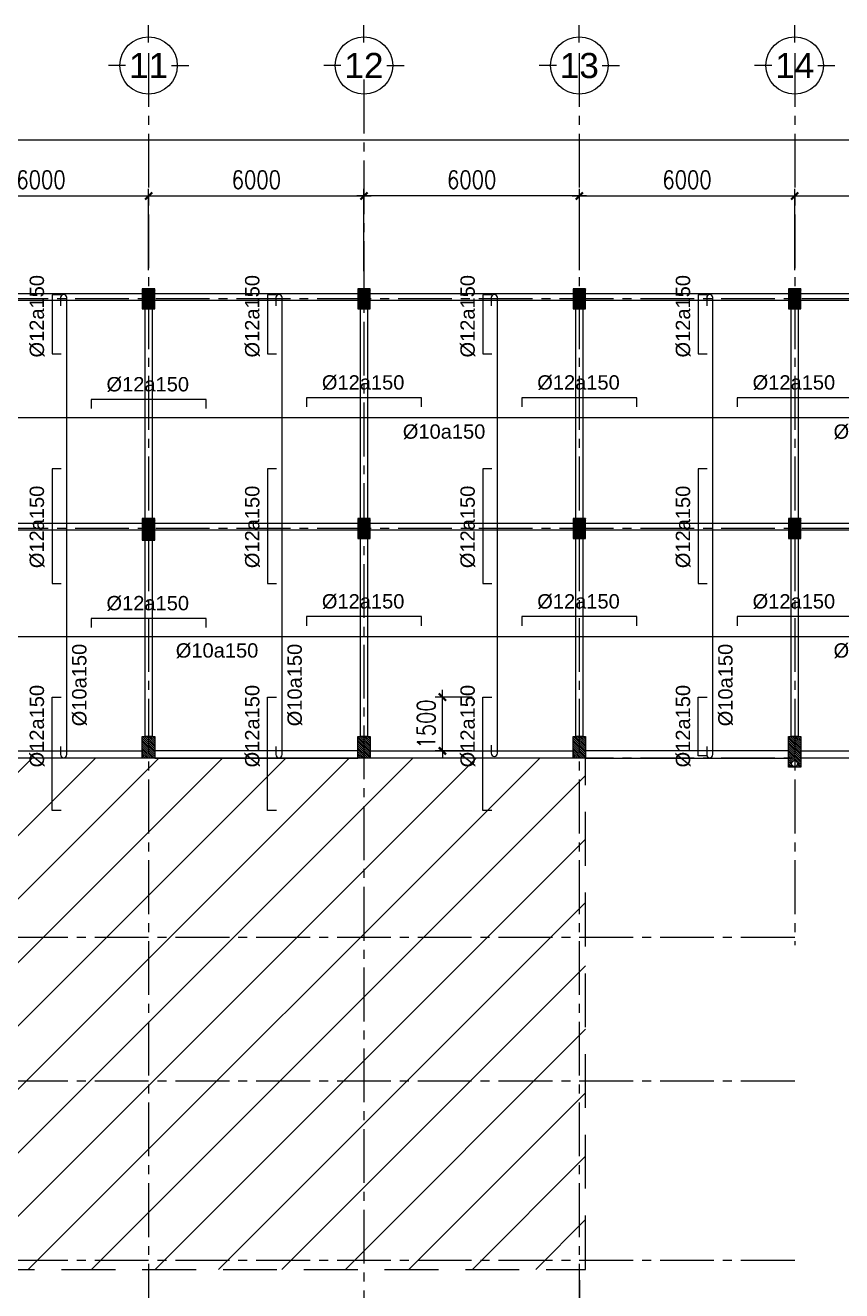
# Model space of a CAD drawing. Header units: inches. Extents: x 651127 to 1529722, y 768575 to 1021311.
# Drawn here: x 738236 to 760979, y 924738 to 960005 of the extents above; entities that cross this region are included whole.
import ezdxf
from ezdxf.enums import TextEntityAlignment as Align

# ---------------------------------------------------------------- set-up
doc = ezdxf.new("R2010")
doc.units = ezdxf.units.IN
doc.header["$LTSCALE"] = 1000
doc.header["$MEASUREMENT"] = 0
doc.linetypes.add('CENTER2', pattern=[1.125, 0.75, -0.125, 0.125, -0.125])
doc.linetypes.add('HIDDEN2', pattern=[0.1875, 0.125, -0.0625])
doc.layers.get('DEFPOINTS').update_dxf_attribs({"color": 8, "lineweight": 9})
for name, color, linetype in [('DWGshare.com_10', 7, 'Continuous'), ('DWGshare.com_15', 1, 'Continuous'), ('DWGshare.com_25', 154, 'Continuous'), ('DWGshare.com_3', 7, 'Continuous'), ('DWGshare.com_4', 8, 'CENTER2'), ('DWGshare.com_5', 143, 'HIDDEN2'), ('DWGshare.com_6', 40, 'Continuous'), ('DWGshare.com_9', 8, 'Continuous')]:
    doc.layers.add(name, color=color, linetype=linetype)
doc.layers.add('DWGshare.com_23', color=147, linetype='Continuous', lineweight=0)
doc.styles.add('DWGshare.com_2', font='VHELVEB.TTF')
doc.styles.add('DWGshare.com_4', font='romans.shx', dxfattribs={"width": 0.8})
doc.styles.add('DWGshare.com_8', font='VHELVEB.TTF')
doc.dimstyles.new('DWGshare.com_5', dxfattribs={"dimscale": 200, "dimtxt": 2.5, "dimasz": 1, "dimexe": 1, "dimexo": 1.5, "dimgap": 1, "dimtad": 1, "dimdec": 0, "dimzin": 0, "dimdsep": 46, "dimtxsty": 'DWGshare.com_4', "dimblk": 'DWGshare.com_1', "dimcen": 1.5, "dimdle": 1, "dimclrd": 256, "dimclre": 256, "dimclrt": 7, "dimadec": 0, "dimazin": 0, "dimtfac": 1, "dimtdec": 0, "dimtix": 1, "dimtmove": 2, "dimatfit": 3, "dimfxl": 1, "dimtolj": 1, "dimtzin": 0, "dimarcsym": 0})

# ---------------------------------------------------------------- blocks, each defined once
blk = doc.blocks.new('DWGshare.com_1')
at = {"color": 0, "linetype": 'ByBlock', "const_width": 0.3}
blk.add_lwpolyline([(-0.5, -0.5), (0.5, 0.5)], dxfattribs=at)
blk = doc.blocks.new('*D177')
at = {"layer": 'DEFPOINTS', "color": 0, "transparency": 16777216}
for p in [(741671, 955250), (741671, 953594), (735671, 952885)]:
    blk.add_point(p, dxfattribs=at)
at = {"layer": 'DWGshare.com_23', "lineweight": -2, "transparency": 16777216}
for p, q in [((735671, 953185), (735671, 955450)), ((741671, 953894), (741671, 955450)), ((735471, 955250), (741871, 955250))]:
    blk.add_line(p, q, dxfattribs=at)
at = {"layer": 'DWGshare.com_23', "lineweight": -2, "transparency": 16777216, "xscale": 200, "yscale": 200, "zscale": 200, "rotation": 180}
blk.add_blockref('DWGshare.com_1', (735671, 955250), dxfattribs=at)
at = {"layer": 'DWGshare.com_23', "lineweight": -2, "transparency": 16777216, "xscale": 200, "yscale": 200, "zscale": 200}
blk.add_blockref('DWGshare.com_1', (741671, 955250), dxfattribs=at)
at = {"layer": 'DWGshare.com_23', "color": 7, "transparency": 16777216, "insert": (738671, 955700), "char_height": 500, "attachment_point": 5, "style": 'DWGshare.com_4'}
blk.add_mtext('\\A1;6000', dxfattribs=at)
blk = doc.blocks.new('*D178')
at = {"layer": 'DEFPOINTS', "color": 0, "transparency": 16777216}
for p in [(759671, 955250), (753671, 952885), (759671, 952885)]:
    blk.add_point(p, dxfattribs=at)
at = {"layer": 'DWGshare.com_23', "lineweight": -2, "transparency": 16777216}
for p, q in [((753671, 953185), (753671, 955450)), ((759671, 953185), (759671, 955450)), ((753471, 955250), (759871, 955250))]:
    blk.add_line(p, q, dxfattribs=at)
at = {"layer": 'DWGshare.com_23', "lineweight": -2, "transparency": 16777216, "xscale": 200, "yscale": 200, "zscale": 200, "rotation": 180}
blk.add_blockref('DWGshare.com_1', (753671, 955250), dxfattribs=at)
at = {"layer": 'DWGshare.com_23', "lineweight": -2, "transparency": 16777216, "xscale": 200, "yscale": 200, "zscale": 200}
blk.add_blockref('DWGshare.com_1', (759671, 955250), dxfattribs=at)
at = {"layer": 'DWGshare.com_23', "color": 7, "transparency": 16777216, "insert": (756671, 955700), "char_height": 500, "attachment_point": 5, "style": 'DWGshare.com_4'}
blk.add_mtext('\\A1;6000', dxfattribs=at)
blk = doc.blocks.new('*D179')
at = {"layer": 'DEFPOINTS', "color": 0, "transparency": 16777216}
for p in [(765671, 955250), (759671, 952885), (765671, 952885)]:
    blk.add_point(p, dxfattribs=at)
at = {"layer": 'DWGshare.com_23', "lineweight": -2, "transparency": 16777216}
for p, q in [((759671, 953185), (759671, 955450)), ((765671, 953185), (765671, 955450)), ((759471, 955250), (765871, 955250))]:
    blk.add_line(p, q, dxfattribs=at)
at = {"layer": 'DWGshare.com_23', "lineweight": -2, "transparency": 16777216, "xscale": 200, "yscale": 200, "zscale": 200, "rotation": 180}
blk.add_blockref('DWGshare.com_1', (759671, 955250), dxfattribs=at)
at = {"layer": 'DWGshare.com_23', "lineweight": -2, "transparency": 16777216, "xscale": 200, "yscale": 200, "zscale": 200}
blk.add_blockref('DWGshare.com_1', (765671, 955250), dxfattribs=at)
at = {"layer": 'DWGshare.com_23', "color": 7, "transparency": 16777216, "insert": (762671, 955700), "char_height": 500, "attachment_point": 5, "style": 'DWGshare.com_4'}
blk.add_mtext('\\A1;6000', dxfattribs=at)
blk = doc.blocks.new('*D164')
at = {"layer": 'DEFPOINTS', "color": 0, "transparency": 16777216}
for p in [(747671, 955250), (741671, 952885), (747671, 952857)]:
    blk.add_point(p, dxfattribs=at)
at = {"layer": 'DWGshare.com_23', "lineweight": -2, "transparency": 16777216}
for p, q in [((741671, 953185), (741671, 955450)), ((747671, 953157), (747671, 955450)), ((741471, 955250), (747871, 955250))]:
    blk.add_line(p, q, dxfattribs=at)
at = {"layer": 'DWGshare.com_23', "lineweight": -2, "transparency": 16777216, "xscale": 200, "yscale": 200, "zscale": 200, "rotation": 180}
blk.add_blockref('DWGshare.com_1', (741671, 955250), dxfattribs=at)
at = {"layer": 'DWGshare.com_23', "lineweight": -2, "transparency": 16777216, "xscale": 200, "yscale": 200, "zscale": 200}
blk.add_blockref('DWGshare.com_1', (747671, 955250), dxfattribs=at)
at = {"layer": 'DWGshare.com_23', "color": 7, "transparency": 16777216, "insert": (744671, 955700), "char_height": 500, "attachment_point": 5, "style": 'DWGshare.com_4'}
blk.add_mtext('\\A1;6000', dxfattribs=at)
blk = doc.blocks.new('*D165')
at = {"layer": 'DEFPOINTS', "color": 0, "transparency": 16777216}
for p in [(747671, 955250), (747671, 952885), (753671, 952885)]:
    blk.add_point(p, dxfattribs=at)
at = {"layer": 'DWGshare.com_23', "lineweight": -2, "transparency": 16777216}
for p, q in [((747671, 953185), (747671, 955450)), ((753671, 953185), (753671, 955450)), ((753871, 955250), (747471, 955250))]:
    blk.add_line(p, q, dxfattribs=at)
at = {"layer": 'DWGshare.com_23', "lineweight": -2, "transparency": 16777216, "xscale": 200, "yscale": 200, "zscale": 200, "rotation": 180}
blk.add_blockref('DWGshare.com_1', (747671, 955250), dxfattribs=at)
at = {"layer": 'DWGshare.com_23', "lineweight": -2, "transparency": 16777216, "xscale": 200, "yscale": 200, "zscale": 200}
blk.add_blockref('DWGshare.com_1', (753671, 955250), dxfattribs=at)
at = {"layer": 'DWGshare.com_23', "color": 7, "transparency": 16777216, "insert": (750671, 955700), "char_height": 500, "attachment_point": 5, "style": 'DWGshare.com_4'}
blk.add_mtext('\\A1;6000', dxfattribs=at)
blk = doc.blocks.new('DWGshare.com_2')
for p, q in [((0, 320), (0, 560)), ((-320, 0), (-560, 0)), ((320, 0), (560, 0)), ((0, -320), (0, -560))]:
    blk.add_line(p, q)
blk.add_circle((0, 0), 400)
at = {"linetype": 'Continuous', "style": 'DWGshare.com_2'}
blk.add_attdef('2', text='', height=350, dxfattribs=at).set_placement((0, 0), align=Align.MIDDLE_CENTER)
blk = doc.blocks.new('*D183')
at = {"layer": 'DEFPOINTS', "color": 0, "transparency": 16777216}
for p in [(705671, 925332), (753671, 925332), (753671, 920422)]:
    blk.add_point(p, dxfattribs=at)
at = {"layer": 'DWGshare.com_23', "lineweight": -2, "transparency": 16777216}
for p, q in [((705671, 925032), (705671, 920222)), ((753671, 925032), (753671, 920222)), ((705471, 920422), (753871, 920422))]:
    blk.add_line(p, q, dxfattribs=at)
at = {"layer": 'DWGshare.com_23', "lineweight": -2, "transparency": 16777216, "xscale": 200, "yscale": 200, "zscale": 200, "rotation": 180}
blk.add_blockref('DWGshare.com_1', (705671, 920422), dxfattribs=at)
at = {"layer": 'DWGshare.com_23', "lineweight": -2, "transparency": 16777216, "xscale": 200, "yscale": 200, "zscale": 200}
blk.add_blockref('DWGshare.com_1', (753671, 920422), dxfattribs=at)
at = {"layer": 'DWGshare.com_23', "color": 7, "transparency": 16777216, "insert": (729671, 920872), "char_height": 500, "attachment_point": 5, "style": 'DWGshare.com_4'}
blk.add_mtext('\\A1;48000', dxfattribs=at)
blk = doc.blocks.new('*D196')
at = {"layer": 'DEFPOINTS', "color": 0, "transparency": 16777216}
for p in [(777671, 956813), (681671, 953953), (777671, 953185)]:
    blk.add_point(p, dxfattribs=at)
at = {"layer": 'DWGshare.com_23', "lineweight": -2, "transparency": 16777216}
for p, q in [((681471, 956813), (777871, 956813)), ((681671, 954253), (681671, 957013)), ((777671, 953485), (777671, 957013))]:
    blk.add_line(p, q, dxfattribs=at)
at = {"layer": 'DWGshare.com_23', "lineweight": -2, "transparency": 16777216, "xscale": 200, "yscale": 200, "zscale": 200, "rotation": 180}
blk.add_blockref('DWGshare.com_1', (681671, 956813), dxfattribs=at)
at = {"layer": 'DWGshare.com_23', "lineweight": -2, "transparency": 16777216, "xscale": 200, "yscale": 200, "zscale": 200}
blk.add_blockref('DWGshare.com_1', (777671, 956813), dxfattribs=at)
at = {"layer": 'DWGshare.com_23', "color": 7, "transparency": 16777216, "insert": (729671, 957263), "char_height": 500, "attachment_point": 5, "style": 'DWGshare.com_4'}
blk.add_mtext('\\A1;96000', dxfattribs=at)
blk = doc.blocks.new('*D1159')
at = {"layer": 'DEFPOINTS', "color": 0, "transparency": 16777216}
for p in [(749856, 941282), (750983, 941282), (750983, 939782)]:
    blk.add_point(p, dxfattribs=at)
at = {"layer": 'DWGshare.com_23', "lineweight": -2, "transparency": 16777216}
for p, q in [((749856, 941282), (749856, 941482)), ((750683, 941282), (749656, 941282)), ((749856, 939782), (749856, 941282)), ((750683, 939782), (749656, 939782)), ((749856, 939782), (749856, 939582))]:
    blk.add_line(p, q, dxfattribs=at)
at = {"layer": 'DWGshare.com_23', "lineweight": -2, "transparency": 16777216, "xscale": 200, "yscale": 200, "zscale": 200}
for p, rotation in [((749856, 941282), 270), ((749856, 939782), 90)]:
    blk.add_blockref('DWGshare.com_1', p, dxfattribs=dict(at, rotation=rotation))
at = {"layer": 'DWGshare.com_23', "color": 7, "transparency": 16777216, "insert": (749405, 940532), "char_height": 500, "attachment_point": 5, "rotation": 90, "style": 'DWGshare.com_4'}
blk.add_mtext('\\A1;1500', dxfattribs=at)

msp = doc.modelspace()

# ---------------------------------------------------------------- hatches: boundary and pattern name
at = {"layer": 'DWGshare.com_25'}
h = msp.add_hatch(dxfattribs=at)
h.set_pattern_fill('ANSI31', color=256, scale=10, angle=90, style=0)
h.set_pattern_definition([(135, (813428.22, 782598.22), (-22.4506403, -22.4506403), [])])
h.paths.add_polyline_path([(741845.6, 952656.7), (741495.6, 952656.7), (741495.6, 952106.7), (741845.6, 952106.7)])
h = msp.add_hatch(dxfattribs=at)
h.set_pattern_fill('ANSI31', color=256, scale=10, angle=90, style=0)
h.set_pattern_definition([(135, (819428.22, 782598.22), (-22.4506403, -22.4506403), [])])
h.paths.add_polyline_path([(747845.6, 952656.7), (747495.6, 952656.7), (747495.6, 952106.7), (747845.6, 952106.7)])
h = msp.add_hatch(dxfattribs=at)
h.set_pattern_fill('ANSI31', color=256, scale=10, angle=90, style=0)
h.set_pattern_definition([(135, (825428.22, 782598.22), (-22.4506403, -22.4506403), [])])
h.paths.add_polyline_path([(753845.6, 952656.7), (753495.6, 952656.7), (753495.6, 952106.7), (753845.6, 952106.7)])
h = msp.add_hatch(dxfattribs=at)
h.set_pattern_fill('ANSI31', color=256, scale=10, angle=90, style=0)
h.set_pattern_definition([(135, (831428.22, 782598.22), (-22.4506403, -22.4506403), [])])
h.paths.add_polyline_path([(759845.6, 952656.7), (759495.6, 952656.7), (759495.6, 952106.7), (759845.6, 952106.7)])
h = msp.add_hatch(dxfattribs=at)
h.set_pattern_fill('ANSI31', color=256, scale=10, angle=90, style=0)
h.set_pattern_definition([(135, (813428.22, 776198.22), (-22.4506403, -22.4506403), [])])
h.paths.add_polyline_path([(741845.6, 946256.7), (741495.6, 946256.7), (741495.6, 945706.7), (741845.6, 945706.7)])
h = msp.add_hatch(dxfattribs=at)
h.set_pattern_fill('ANSI31', color=256, scale=10, angle=90, style=0)
h.set_pattern_definition([(135, (819428.22, 776198.22), (-22.4506403, -22.4506403), [])])
h.paths.add_polyline_path([(747845.6, 946256.7), (747495.6, 946256.7), (747495.6, 945706.7), (747845.6, 945706.7)])
h = msp.add_hatch(dxfattribs=at)
h.set_pattern_fill('ANSI31', color=256, scale=10, angle=90, style=0)
h.set_pattern_definition([(135, (819428.22, 776198.22), (-22.4506403, -22.4506403), [])])
h.paths.add_polyline_path([(747845.6, 946256.7), (747495.6, 946256.7), (747495.6, 945706.7), (747845.6, 945706.7)])
h = msp.add_hatch(dxfattribs=at)
h.set_pattern_fill('ANSI31', color=256, scale=10, angle=90, style=0)
h.set_pattern_definition([(135, (825428.22, 776198.22), (-22.4506403, -22.4506403), [])])
h.paths.add_polyline_path([(753845.6, 946256.7), (753495.6, 946256.7), (753495.6, 945706.7), (753845.6, 945706.7)])
h = msp.add_hatch(dxfattribs=at)
h.set_pattern_fill('ANSI31', color=256, scale=10, angle=90, style=0)
h.set_pattern_definition([(135, (825428.22, 776198.22), (-22.4506403, -22.4506403), [])])
h.paths.add_polyline_path([(753845.6, 946256.7), (753495.6, 946256.7), (753495.6, 945706.7), (753845.6, 945706.7)])
h = msp.add_hatch(dxfattribs=at)
h.set_pattern_fill('ANSI31', color=256, scale=10, angle=90, style=0)
h.set_pattern_definition([(135, (831428.22, 776198.22), (-22.4506403, -22.4506403), [])])
h.paths.add_polyline_path([(759845.6, 946256.7), (759495.6, 946256.7), (759495.6, 945706.7), (759845.6, 945706.7)])
h = msp.add_hatch(dxfattribs=at)
h.set_pattern_fill('ANSI31', color=256, scale=10, angle=90, style=0)
h.set_pattern_definition([(135, (831428.22, 776198.22), (-22.4506403, -22.4506403), [])])
h.paths.add_polyline_path([(759845.6, 946256.7), (759495.6, 946256.7), (759495.6, 945706.7), (759845.6, 945706.7)])
h = msp.add_hatch(dxfattribs=at)
h.set_pattern_fill('ANSI31', color=256, scale=10, angle=90, style=0)
h.set_pattern_definition([(135, (813428.22, 776148.328), (-22.4506403, -22.4506403), [])])
h.paths.add_polyline_path([(741845.6, 946206.8), (741495.6, 946206.8), (741495.6, 945656.8), (741845.6, 945656.8)])
h = msp.add_hatch(dxfattribs=at)
h.set_pattern_fill('ANSI31', color=256, scale=300, angle=90, style=0)
h.set_pattern_definition([(135, (1309707.887, 972524.028), (-26.5165043, -26.5165043), [])])
h.paths.add_polyline_path([(741845.6, 940181.7), (741670.6, 940181.7), (741670.6, 939581.7), (741845.6, 939581.7)])
h.paths.add_polyline_path([(741670.6, 940181.7), (741495.6, 940181.7), (741495.6, 939581.7), (741670.6, 939581.7)])
h = msp.add_hatch(dxfattribs=at)
h.set_pattern_fill('ANSI31', color=256, scale=300, angle=90, style=0)
h.set_pattern_definition([(135, (1315707.887, 972524.028), (-26.5165043, -26.5165043), [])])
h.paths.add_polyline_path([(747845.6, 940181.7), (747670.6, 940181.7), (747670.6, 939581.7), (747845.6, 939581.7)])
h.paths.add_polyline_path([(747670.6, 940181.7), (747495.6, 940181.7), (747495.6, 939581.7), (747670.6, 939581.7)])
h = msp.add_hatch(dxfattribs=at)
h.set_pattern_fill('ANSI31', color=256, scale=300, angle=90, style=0)
h.set_pattern_definition([(135, (1321707.887, 972524.028), (-26.5165043, -26.5165043), [])])
h.paths.add_polyline_path([(753845.6, 940181.7), (753670.6, 940181.7), (753670.6, 939581.7), (753845.6, 939581.7)])
h.paths.add_polyline_path([(753670.6, 940181.7), (753495.6, 940181.7), (753495.6, 939581.7), (753670.6, 939581.7)])
h = msp.add_hatch(dxfattribs=at)
h.set_pattern_fill('ANSI31', color=256, scale=300, angle=90, style=0)
h.set_pattern_definition([(135, (1273707.887, 972524.028), (-26.5165043, -26.5165043), [])])
h.paths.add_polyline_path([(759845.6, 939781.7), (759845.6, 940181.7), (759670.6, 940181.7), (759670.6, 939581.7), (759845.6, 939581.7)])
h.paths.add_polyline_path([(759670.6, 940181.7), (759495.6, 940181.7), (759495.6, 939581.7), (759670.6, 939581.7)])
h.paths.add_polyline_path([(759670.6, 939581.7), (759495.6, 939581.7), (759495.6, 939331.7), (759670.6, 939331.7), (759670.6, 939345.3, -0.4305629), (759581.9, 939429.2, -0.4305629), (759670.6, 939513)])
h.paths.add_polyline_path([(759845.6, 939581.7), (759670.6, 939581.7), (759670.6, 939513, -0.3980511), (759749.9, 939429.2, -0.3980511), (759670.6, 939345.3), (759670.6, 939331.7), (759845.6, 939331.7)])
at = {"layer": 'DWGshare.com_9'}
h = msp.add_hatch(dxfattribs=at)
h.set_pattern_fill('ANSI31', color=256, scale=10000, style=0)
h.set_pattern_definition([(45, (0, 132215.1), (-883.8835, 883.8835), [])])
h.paths.add_polyline_path([(705495.6, 925331.7), (753845.6, 925331.7), (753845.6, 939581.7), (705495.6, 939581.7)])

# ---------------------------------------------------------------- linework, layer by layer
at = {"layer": 'DWGshare.com_15'}
msp.add_circle((759665.9, 939429.2), 84, dxfattribs=at)
at = {"layer": 'DWGshare.com_3'}
for points in [[(741845.6, 952656.7), (741495.6, 952656.7), (741495.6, 952106.7), (741845.6, 952106.7)], [(741845.6, 952656.7), (741495.6, 952656.7), (741495.6, 952106.7), (741845.6, 952106.7)], [(747845.6, 952656.7), (747495.6, 952656.7), (747495.6, 952106.7), (747845.6, 952106.7)], [(747845.6, 952656.7), (747495.6, 952656.7), (747495.6, 952106.7), (747845.6, 952106.7)], [(753845.6, 952656.7), (753495.6, 952656.7), (753495.6, 952106.7), (753845.6, 952106.7)], [(753845.6, 952656.7), (753495.6, 952656.7), (753495.6, 952106.7), (753845.6, 952106.7)], [(759845.6, 952656.7), (759495.6, 952656.7), (759495.6, 952106.7), (759845.6, 952106.7)], [(759845.6, 952656.7), (759495.6, 952656.7), (759495.6, 952106.7), (759845.6, 952106.7)], [(741770.6, 946256.7), (741570.6, 946256.7), (741570.6, 952106.7), (741770.6, 952106.7)], [(747770.6, 946256.7), (747570.6, 946256.7), (747570.6, 952106.7), (747770.6, 952106.7)], [(753770.6, 946256.7), (753570.6, 946256.7), (753570.6, 952106.7), (753770.6, 952106.7)], [(759770.6, 946256.7), (759570.6, 946256.7), (759570.6, 952106.7), (759770.6, 952106.7)], [(741845.6, 946256.7), (741495.6, 946256.7), (741495.6, 945706.7), (741845.6, 945706.7)], [(741845.6, 946256.7), (741495.6, 946256.7), (741495.6, 945706.7), (741845.6, 945706.7)], [(747845.6, 946256.7), (747495.6, 946256.7), (747495.6, 945706.7), (747845.6, 945706.7)], [(747845.6, 946256.7), (747495.6, 946256.7), (747495.6, 945706.7), (747845.6, 945706.7)], [(747845.6, 946256.7), (747495.6, 946256.7), (747495.6, 945706.7), (747845.6, 945706.7)], [(747845.6, 946256.7), (747495.6, 946256.7), (747495.6, 945706.7), (747845.6, 945706.7)], [(753845.6, 946256.7), (753495.6, 946256.7), (753495.6, 945706.7), (753845.6, 945706.7)], [(753845.6, 946256.7), (753495.6, 946256.7), (753495.6, 945706.7), (753845.6, 945706.7)], [(753845.6, 946256.7), (753495.6, 946256.7), (753495.6, 945706.7), (753845.6, 945706.7)], [(753845.6, 946256.7), (753495.6, 946256.7), (753495.6, 945706.7), (753845.6, 945706.7)], [(759845.6, 946256.7), (759495.6, 946256.7), (759495.6, 945706.7), (759845.6, 945706.7)], [(759845.6, 946256.7), (759495.6, 946256.7), (759495.6, 945706.7), (759845.6, 945706.7)], [(759845.6, 946256.7), (759495.6, 946256.7), (759495.6, 945706.7), (759845.6, 945706.7)], [(759845.6, 946256.7), (759495.6, 946256.7), (759495.6, 945706.7), (759845.6, 945706.7)], [(741845.6, 946206.8), (741495.6, 946206.8), (741495.6, 945656.8), (741845.6, 945656.8)], [(741845.6, 946206.8), (741495.6, 946206.8), (741495.6, 945656.8), (741845.6, 945656.8)], [(741770.6, 940181.7), (741570.6, 940181.7), (741570.6, 945956.7), (741770.6, 945956.7)], [(747770.6, 940181.7), (747570.6, 940181.7), (747570.6, 945956.7), (747770.6, 945956.7)], [(753770.6, 940181.7), (753570.6, 940181.7), (753570.6, 945956.7), (753770.6, 945956.7)], [(759770.6, 940181.7), (759570.6, 940181.7), (759570.6, 945956.7), (759770.6, 945956.7)], [(741495.6, 940181.7), (741845.6, 940181.7), (741845.6, 939581.7), (741495.6, 939581.7)], [(741495.6, 940181.7), (741845.6, 940181.7), (741845.6, 939581.7), (741495.6, 939581.7)], [(747495.6, 940181.7), (747845.6, 940181.7), (747845.6, 939581.7), (747495.6, 939581.7)], [(747495.6, 940181.7), (747845.6, 940181.7), (747845.6, 939581.7), (747495.6, 939581.7)], [(753495.6, 940181.7), (753845.6, 940181.7), (753845.6, 939581.7), (753495.6, 939581.7)], [(753495.6, 940181.7), (753845.6, 940181.7), (753845.6, 939581.7), (753495.6, 939581.7)], [(759495.6, 940181.7), (759845.6, 940181.7), (759845.6, 939331.7), (759495.6, 939331.7)], [(759495.6, 940181.7), (759845.6, 940181.7), (759845.6, 939331.7), (759495.6, 939331.7)], [(735845.6, 939581.7), (735845.6, 939781.7), (741495.6, 939781.7), (741495.6, 939581.7)], [(747495.6, 939581.7), (747495.6, 939781.7), (741845.6, 939781.7), (741845.6, 939581.7)], [(747845.6, 939581.7), (747845.6, 939781.7), (753495.6, 939781.7), (753495.6, 939581.7)], [(759495.6, 939581.7), (759495.6, 939781.7), (753845.6, 939781.7), (753845.6, 939581.7)], [(759845.6, 939581.7), (759845.6, 939781.7), (765495.6, 939781.7), (765495.6, 939581.7)]]:
    msp.add_lwpolyline(points, close=True, dxfattribs=at)
for points in [[(735845.6, 952531.7), (741495.6, 952531.7), (741495.6, 952331.7), (735845.6, 952331.7)], [(741845.6, 952531.7), (747495.6, 952531.7), (747495.6, 952331.7), (741845.6, 952331.7)], [(747845.6, 952531.7), (753495.6, 952531.7), (753495.6, 952331.7), (747845.6, 952331.7)], [(753845.6, 952531.7), (759495.6, 952531.7), (759495.6, 952331.7), (753845.6, 952331.7)], [(759845.6, 952531.7), (765495.6, 952531.7), (765495.6, 952331.7), (759845.6, 952331.7)], [(735845.6, 946131.7), (741495.6, 946131.7), (741495.6, 945931.7), (735845.6, 945931.7)], [(741845.6, 946131.7), (747495.6, 946131.7), (747495.6, 945931.7), (741845.6, 945931.7)], [(747845.6, 946131.7), (753495.6, 946131.7), (753495.6, 945931.7), (747845.6, 945931.7)], [(753845.6, 946131.7), (759495.6, 946131.7), (759495.6, 945931.7), (753845.6, 945931.7)], [(759845.6, 946131.7), (765495.6, 946131.7), (765495.6, 945931.7), (759845.6, 945931.7)]]:
    msp.add_lwpolyline(points, dxfattribs=at)
at = {"layer": 'DWGshare.com_3', "color": 1}
for points in [[(739236.5, 952495.7), (738982.8, 952495.7), (738982.8, 950847.2), (739236.5, 950847.2)], [(745236.5, 952495.7), (744982.8, 952495.7), (744982.8, 950847.2), (745236.5, 950847.2)], [(751236.5, 952495.7), (750982.8, 952495.7), (750982.8, 950847.2), (751236.5, 950847.2)], [(757236.5, 952495.7), (756982.8, 952495.7), (756982.8, 950847.2), (757236.5, 950847.2)], [(743270.6, 949322.5), (743270.6, 949576.3), (740070.6, 949576.3), (740070.6, 949322.5)], [(749270.6, 949372.4), (749270.6, 949626.2), (746070.6, 949626.2), (746070.6, 949372.4)], [(755270.6, 949372.4), (755270.6, 949626.2), (752070.6, 949626.2), (752070.6, 949372.4)], [(761270.6, 949372.4), (761270.6, 949626.2), (758070.6, 949626.2), (758070.6, 949372.4)], [(739236.5, 947647.2), (738982.8, 947647.2), (738982.8, 944447.2), (739236.5, 944447.2)], [(745236.5, 947647.2), (744982.8, 947647.2), (744982.8, 944447.2), (745236.5, 944447.2)], [(751236.5, 947647.2), (750982.8, 947647.2), (750982.8, 944447.2), (751236.5, 944447.2)], [(757236.5, 947647.2), (756982.8, 947647.2), (756982.8, 944447.2), (757236.5, 944447.2)], [(743270.6, 943221.4), (743270.6, 943475.1), (740070.6, 943475.1), (740070.6, 943221.4)], [(749270.6, 943271.3), (749270.6, 943525), (746070.6, 943525), (746070.6, 943271.3)], [(755270.6, 943271.3), (755270.6, 943525), (752070.6, 943525), (752070.6, 943271.3)], [(761270.6, 943271.3), (761270.6, 943525), (758070.6, 943525), (758070.6, 943271.3)], [(739236.5, 938122.8), (738982.8, 938122.8), (738982.8, 941281.7), (739236.5, 941281.7)], [(745236.5, 938122.8), (744982.8, 938122.8), (744982.8, 941281.7), (745236.5, 941281.7)], [(751236.5, 938122.8), (750982.8, 938122.8), (750982.8, 941281.7), (751236.5, 941281.7)], [(757236.5, 939644.8), (756982.8, 939644.8), (756982.8, 941281.7), (757236.5, 941281.7)]]:
    msp.add_lwpolyline(points, dxfattribs=at)
for points in [[(739218.3, 939903.9), (739218.3, 939677.7, 1), (739389, 939677.7), (739389, 952416.7, 1), (739218.3, 952416.7), (739218.3, 952190.6)], [(745218.3, 939903.9), (745218.3, 939677.7, 1), (745389, 939677.7), (745389, 952416.7, 1), (745218.3, 952416.7), (745218.3, 952190.6)], [(751218.3, 939942.1), (751218.3, 939715.9, 1), (751389, 939715.9), (751389, 952416.7, 1), (751218.3, 952416.7), (751218.3, 952190.6)], [(757218.3, 939903.9), (757218.3, 939677.7, 1), (757389, 939677.7), (757389, 952416.7, 1), (757218.3, 952416.7), (757218.3, 952190.6)], [(681979.8, 949243.2), (681753.6, 949243.2, 1), (681753.6, 949072.4), (777566.2, 949072.4, 1), (777566.2, 949243.2), (777340, 949243.2)], [(681979.8, 943142), (681753.6, 943142, 1), (681753.6, 942971.3), (777566.2, 942971.3, 1), (777566.2, 943142), (777340, 943142)]]:
    msp.add_lwpolyline(points, format="xyb", dxfattribs=at)
at = {"layer": 'DWGshare.com_4', "ltscale": 2}
for p, q in [((741670.6, 959232.9), (741670.6, 919291.3)), ((753670.6, 959232.9), (753670.6, 919291.3)), ((759670.6, 959232.9), (759670.6, 934372.3)), ((747670.6, 958491), (747670.6, 919291.3)), ((783870.5, 952381.7), (672309.3, 952381.7)), ((783870.5, 945981.7), (672309.3, 945981.7)), ((783870.5, 939581.7), (672309.3, 939581.7)), ((759670.6, 934581.7), (672309.3, 934581.7)), ((759670.6, 930581.7), (672309.3, 930581.7)), ((759670.6, 925581.7), (672309.3, 925581.7))]:
    msp.add_line(p, q, dxfattribs=at)
at = {"layer": 'DWGshare.com_5', "ltscale": 12}
msp.add_lwpolyline([(705495.6, 925331.7), (753845.6, 925331.7), (753845.6, 939581.7), (705495.6, 939581.7)], close=True, dxfattribs=at)

# ---------------------------------------------------------------- block references
at = {"layer": 'DWGshare.com_6', "linetype": 'CENTER2', "xscale": 2, "yscale": 2, "zscale": 2}
for p, values in [((741670.6, 958885.3), {'2': '11'}), ((747670.6, 958885.3), {'2': '12'}), ((753670.6, 958885.3), {'2': '13'}), ((759670.6, 958885.3), {'2': '14'})]:
    msp.add_blockref('DWGshare.com_2', p, dxfattribs=at).add_auto_attribs(values)

# ---------------------------------------------------------------- texts
at = {"layer": 'DWGshare.com_10', "style": 'DWGshare.com_8'}
for s, p in [('Þ12a150', (738556.6, 951895.8)), ('Þ12a150', (744556.6, 951895.8)), ('Þ12a150', (750556.6, 951895.8)), ('Þ12a150', (756556.6, 951895.8)), ('Þ12a150', (738556.6, 946024.2)), ('Þ12a150', (744556.6, 946024.2)), ('Þ12a150', (750556.6, 946024.2)), ('Þ12a150', (756556.6, 946024.2)), ('Þ10a150', (739738.5, 941617.4)), ('Þ10a150', (745738.5, 941617.4)), ('Þ10a150', (757738.5, 941617.4)), ('Þ12a150', (738556.6, 940471.7)), ('Þ12a150', (744556.6, 940471.7)), ('Þ12a150', (750556.6, 940471.7)), ('Þ12a150', (756556.6, 940471.7))]:
    msp.add_text(s, height=400, rotation=90, dxfattribs=at).set_placement(p, align=Align.MIDDLE)
for s, p in [('Þ12a150', (741647.5, 950002.5)), ('Þ12a150', (747647.5, 950052.4)), ('Þ12a150', (753647.5, 950052.4)), ('Þ12a150', (759647.5, 950052.4)), ('Þ10a150', (749902.5, 948683.5)), ('Þ10a150', (761902.5, 948683.5)), ('Þ12a150', (741647.5, 943901.4)), ('Þ12a150', (747647.5, 943951.2)), ('Þ12a150', (753647.5, 943951.2)), ('Þ12a150', (759647.5, 943951.2)), ('Þ10a150', (743577.7, 942582.4)), ('Þ10a150', (761902.5, 942582.4))]:
    msp.add_text(s, height=400, dxfattribs=at).set_placement(p, align=Align.MIDDLE)

# ---------------------------------------------------------------- dimensions: what is measured, and where the dimension line sits
at = {"layer": 'DWGshare.com_23'}
for base, p1, p2, picture, middle in [((777670.6, 956813.1), (681670.6, 953953.1), (777670.6, 953184.5), '*D196', (729670.6, 957263.1)), ((741670.6, 955249.9), (735670.6, 952884.5), (741670.6, 953594.4), '*D177', (738670.6, 955699.9)), ((747670.6, 955249.9), (741670.6, 952884.5), (747670.6, 952856.7), '*D164', (744670.6, 955699.9)), ((759670.6, 955249.9), (753670.6, 952884.5), (759670.6, 952884.5), '*D178', (756670.6, 955699.9)), ((765670.6, 955249.9), (759670.6, 952884.5), (765670.6, 952884.5), '*D179', (762670.6, 955699.9)), ((753670.6, 920421.9), (705670.6, 925331.7), (753670.6, 925331.7), '*D183', (729670.6, 920871.9))]:
    dim = msp.add_linear_dim(base=base, p1=p1, p2=p2, dimstyle='DWGshare.com_5', dxfattribs=at)
    dim.commit()
    dim.dimension.update_dxf_attribs({"geometry": picture, "text_midpoint": middle})
for base, p1, p2, angle, picture, middle in [((747670.6, 955249.9), (753670.6, 952884.5), (747670.6, 952884.5), 180, '*D165', (750670.6, 955699.9)), ((749855.5, 941281.7), (750982.8, 939781.7), (750982.8, 941281.7), 90, '*D1159', (749405.5, 940531.7))]:
    dim = msp.add_linear_dim(base=base, p1=p1, p2=p2, angle=angle, dimstyle='DWGshare.com_5', dxfattribs=at)
    dim.commit()
    dim.dimension.update_dxf_attribs({"geometry": picture, "text_midpoint": middle})

doc.saveas('drawing.dxf')
